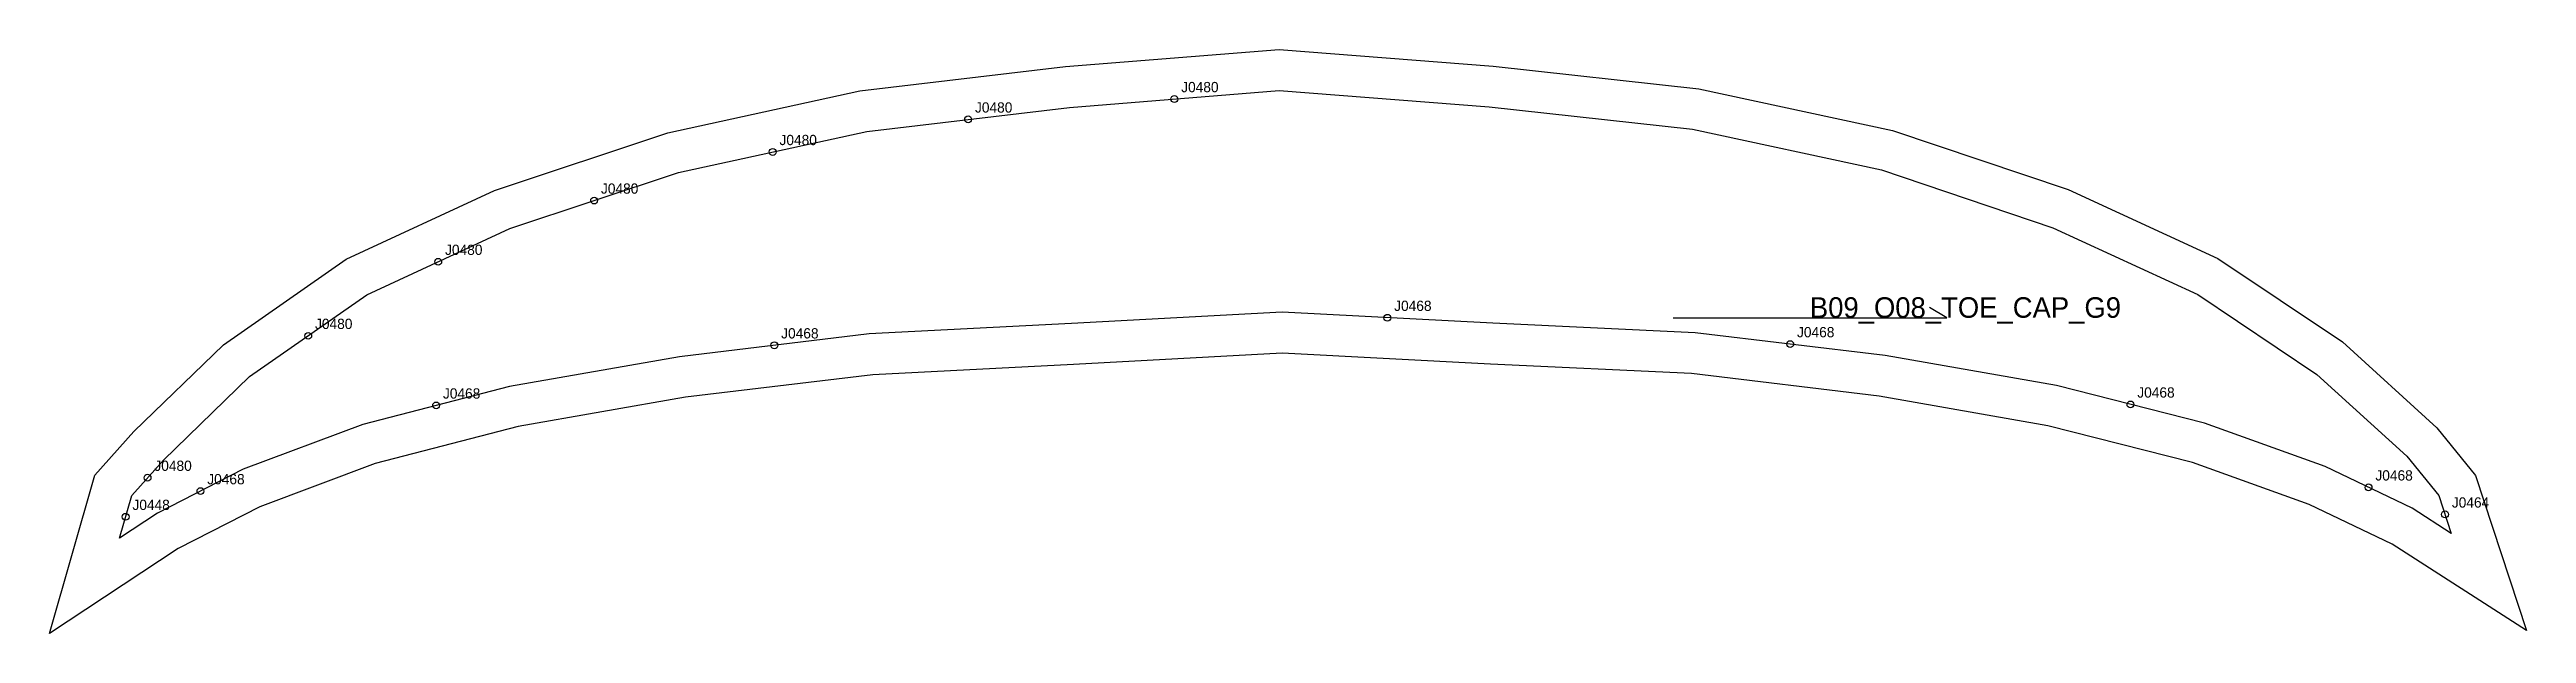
# Model space of a CAD drawing. Header units: millimetres. Extents: x -24 to 700, y -40 to 130.
import ezdxf

# ---------------------------------------------------------------- set-up
doc = ezdxf.new("R2010")
doc.units = ezdxf.units.MM
for name, color, linetype in [('CUT', 1, 'Continuous'), ('GRAIN', 3, 'Continuous'), ('LABEL', 7, 'Continuous'), ('NOTCH', 2, 'Continuous'), ('SEW', 5, 'Continuous')]:
    doc.layers.add(name, color=color, linetype=linetype)

msp = doc.modelspace()

# ---------------------------------------------------------------- linework, layer by layer
at = {"layer": 'CUT'}
msp.add_lwpolyline([(-10.78, 5.95), (0.59, 18.67), (26.82, 44.05), (62.71, 69.07), (106.09, 89.24), (156.72, 106.04), (212.94, 118.33), (273.04, 125.44), (335.52, 130.43), (398.08, 125.6), (458.28, 118.97), (514.89, 106.78), (566.25, 89.45), (610.01, 69.29), (646.42, 44.89), (674.06, 19.75), (685.32, 5.84), (700.26, -39.49), (660.96, -14.24), (636.74, -2.63), (602.57, 9.63), (560.31, 20.37), (511.02, 29.06), (456.15, 35.63), (397.37, 38.36), (336.36, 41.58), (275.43, 38.3), (216.67, 35.28), (161.93, 28.71), (112.99, 20.14), (71.16, 9.32), (37.47, -3.33), (13.62, -15.53), (-24.04, -40.38), (-10.78, 5.95)], close=True, dxfattribs=at)
at = {"layer": 'GRAIN'}
for p, q in [((450.72, 51.97), (530.72, 51.97)), ((530.72, 51.97), (525.72, 54.97))]:
    msp.add_line(p, q, dxfattribs=at)
at = {"layer": 'NOTCH'}
for centre in [(304.88, 115.95), (244.58, 109.99), (187.42, 100.47), (135.21, 86.26), (89.62, 68.35), (367.16, 51.97), (51.6, 46.69), (187.91, 43.92), (484.96, 44.26), (89, 26.33), (584.46, 26.62), (4.62, 5.18), (20.09, 1.26), (654.09, 2.36), (-1.79, -6.25), (676.44, -5.55)]:
    msp.add_circle(centre, 1, dxfattribs=at)
at = {"layer": 'SEW'}
msp.add_lwpolyline([(0, 0), (9.25, 10.35), (34.48, 34.76), (68.71, 58.63), (110.52, 78.07), (159.9, 94.45), (214.93, 106.48), (274.22, 113.5), (335.53, 118.4), (396.96, 113.65), (456.35, 107.11), (511.7, 95.2), (561.8, 78.28), (604.12, 58.79), (639, 35.42), (665.31, 11.49), (674.61, 0), (678.27, -11.1), (666.81, -3.74), (641.37, 8.46), (606.08, 21.12), (562.83, 32.11), (512.78, 40.94), (457.14, 47.59), (397.96, 50.35), (336.36, 53.6), (274.8, 50.29), (215.65, 47.25), (160.18, 40.58), (110.45, 31.88), (67.54, 20.78), (32.61, 7.67), (7.57, -5.15), (-3.58, -12.5)], close=True, dxfattribs=at)

# ---------------------------------------------------------------- texts
at = {"layer": 'LABEL'}
for s, height, p in [('J0480', 3, (306.88, 117.95)), ('J0480', 3, (246.58, 111.99)), ('J0480', 3, (189.42, 102.47)), ('J0480', 3, (137.21, 88.26)), ('J0480', 3, (91.62, 70.35)), ('B09_O08_TOE_CAP_G9', 6, (490.72, 51.97)), ('J0480', 3, (53.6, 48.69)), ('J0468', 3, (369.16, 53.97)), ('J0468', 3, (189.91, 45.92)), ('J0468', 3, (486.96, 46.26)), ('J0468', 3, (91, 28.33)), ('J0468', 3, (586.46, 28.62)), ('J0480', 3, (6.62, 7.18)), ('J0468', 3, (656.09, 4.36)), ('J0468', 3, (22.09, 3.26)), ('J0448', 3, (0.21, -4.25)), ('J0464', 3, (678.44, -3.55))]:
    msp.add_text(s, height=height, dxfattribs=at).set_placement(p)

doc.saveas('drawing.dxf')
